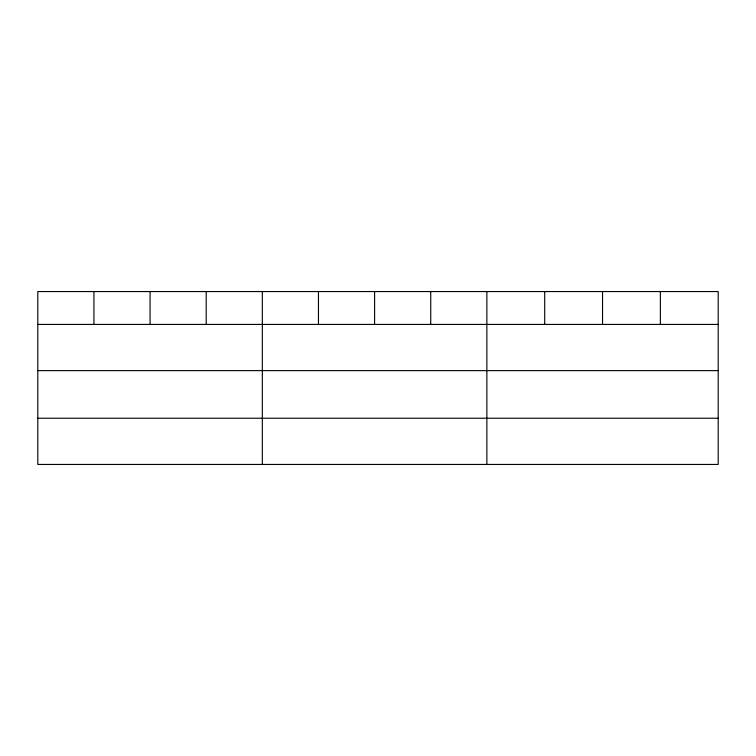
<?xml version="1.0" encoding="UTF-8"?>
<svg xmlns="http://www.w3.org/2000/svg" width="756" height="756" viewBox="0 0 756 756"><rect width="100%" height="100%" fill="white"/><g stroke="black" fill="none" stroke-linecap="round" stroke-linejoin="round"><path stroke-width="1.13" d="M718.2 370.629L718.2 291.551L37.8 291.551L37.8 464.449L718.2 464.449L718.2 370.629L37.8 370.629M37.8 324.428L718.2 324.428M37.8 418.238L718.2 418.238M660.366 291.551L660.366 324.428M602.532 291.551L602.532 324.428M544.698 291.551L544.698 324.428M486.864 291.551L486.864 464.449M430.731 291.551L430.731 324.428M374.598 291.551L374.598 324.428M318.465 291.551L318.465 324.428M262.332 291.551L262.332 464.449M206.199 291.551L206.199 324.428M150.066 291.551L150.066 324.428M93.933 291.551L93.933 324.428"/></g></svg>
